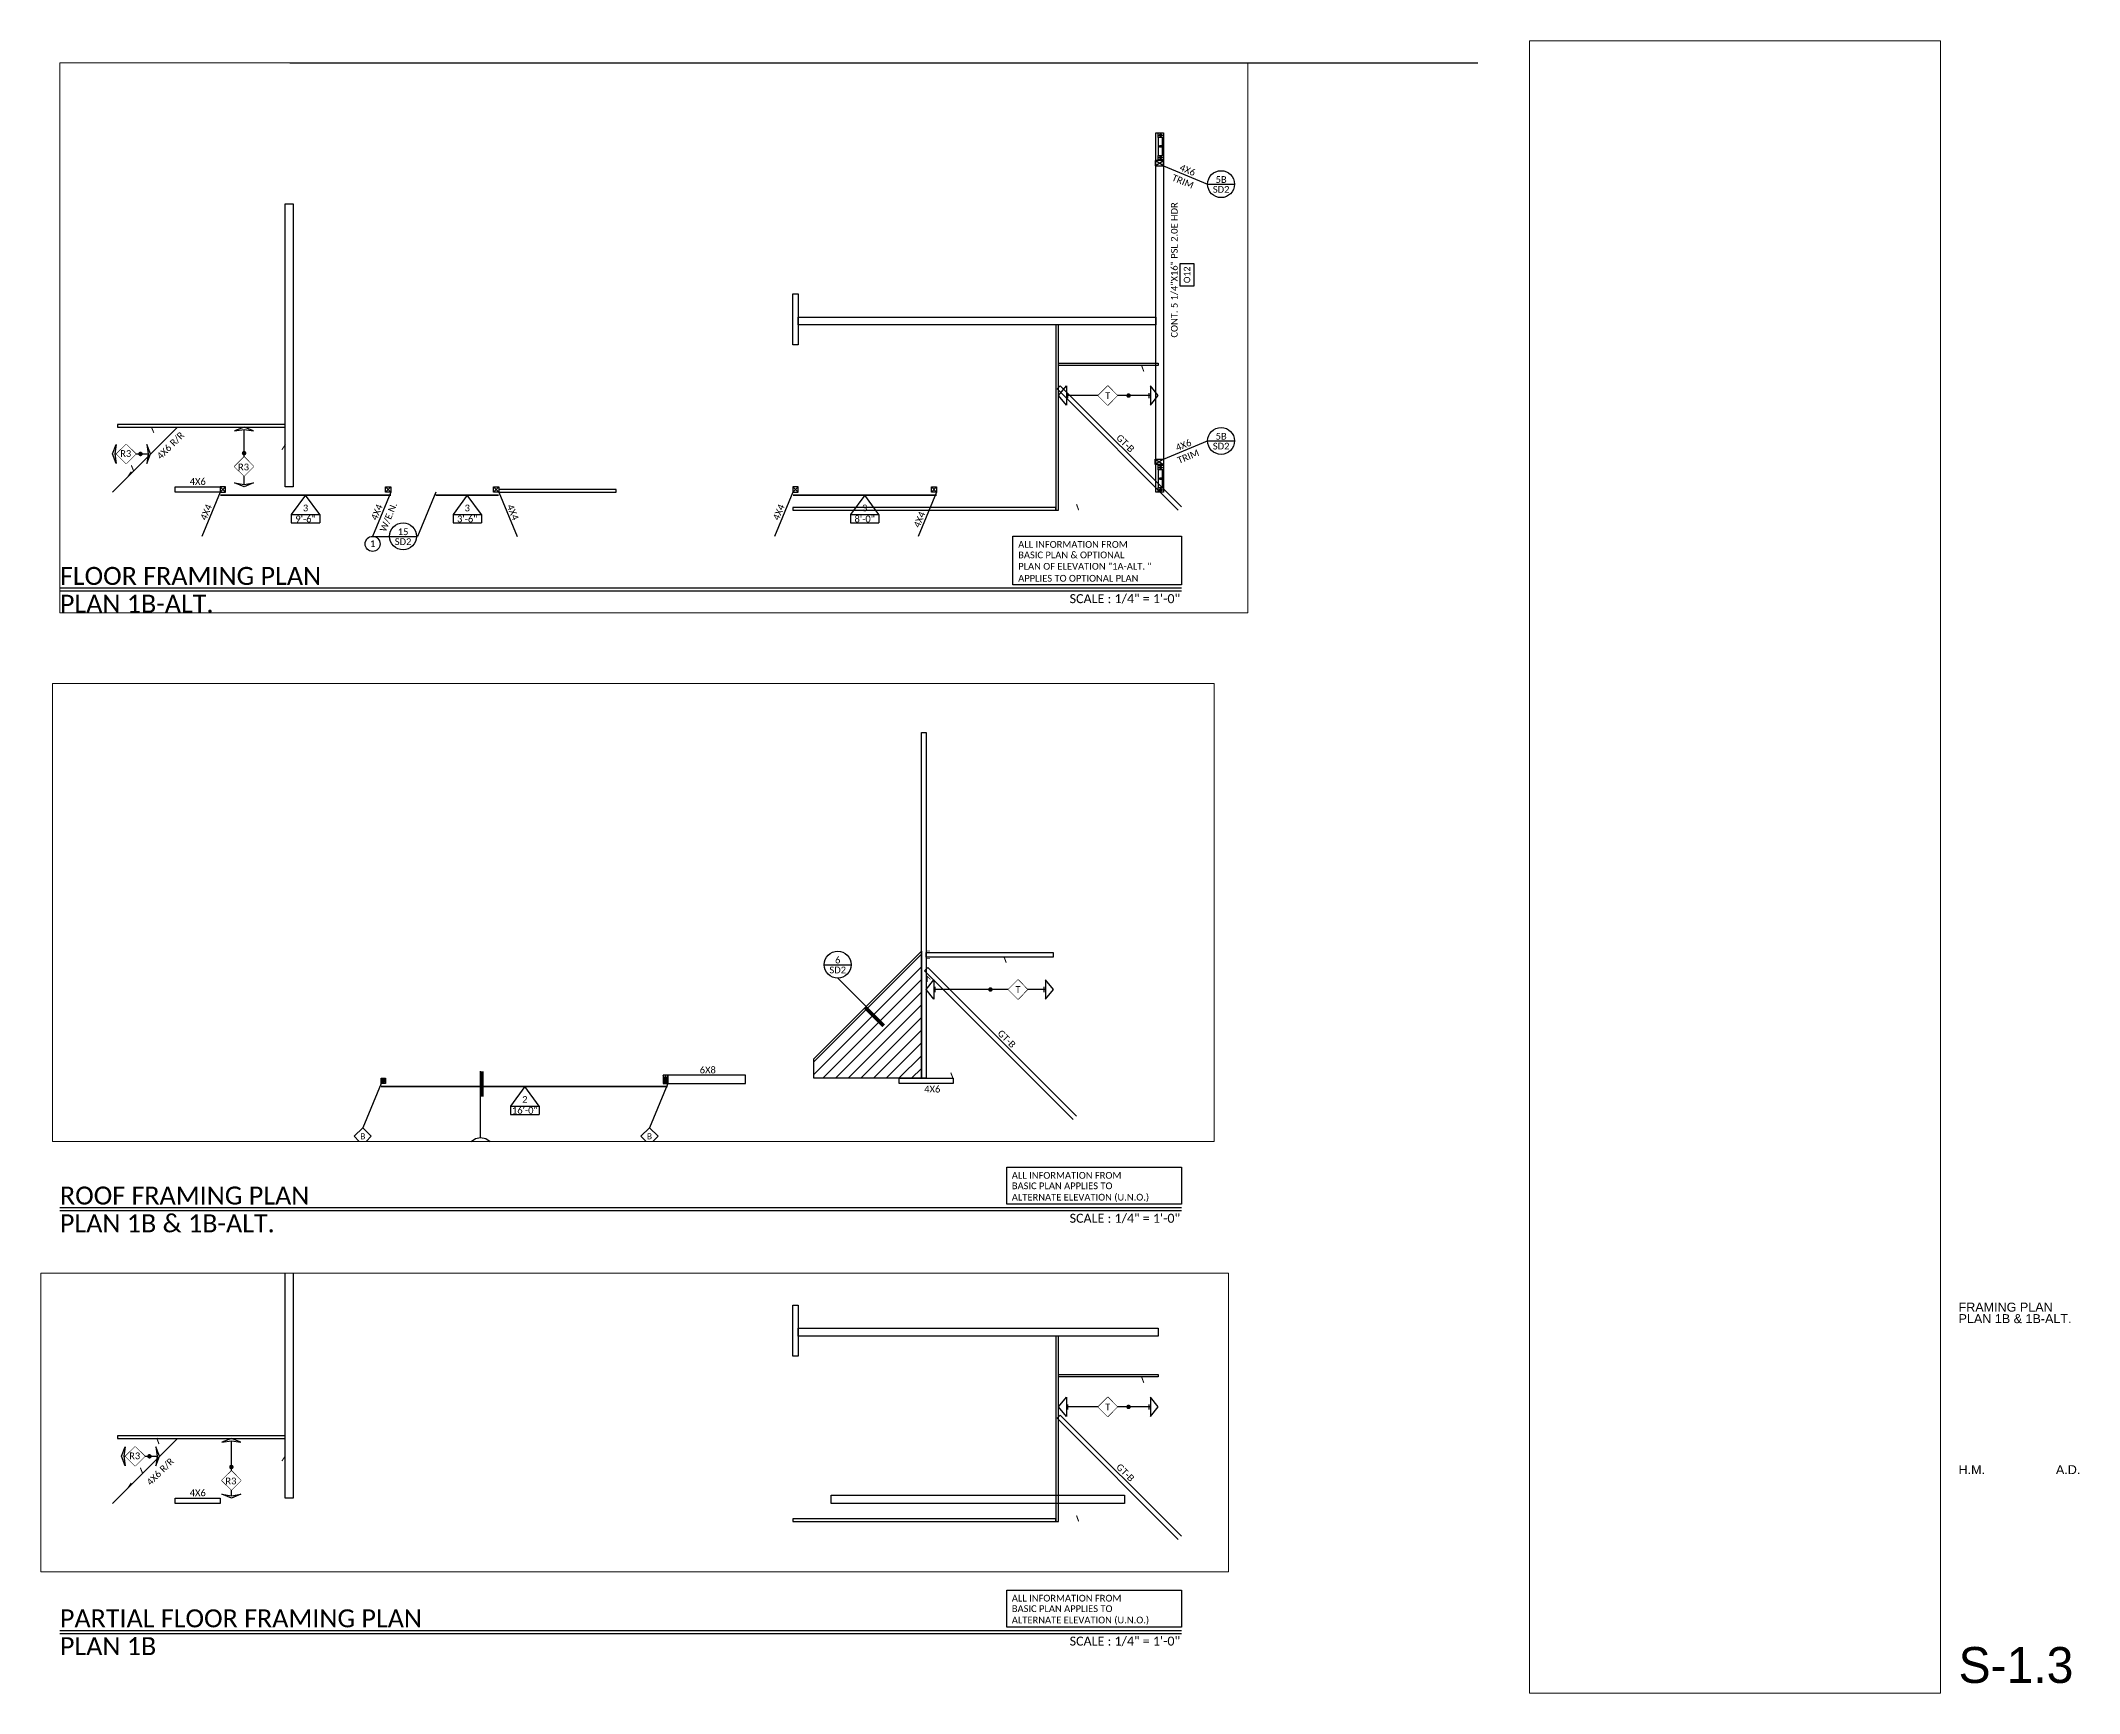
# Paper-space layout 'S-1.3' of a CAD drawing. Header units: inches. Extents: x 6.4 to 34.8, y 0.6 to 23.6.
# The model-space entities are those that its viewports show. They can reach past a viewport. Long polylines and large blocks are cut down to what shows.
import ezdxf
from ezdxf.enums import TextEntityAlignment as Align

# ---------------------------------------------------------------- set-up
doc = ezdxf.new("R2010")
doc.units = ezdxf.units.IN
doc.header["$LTSCALE"] = 24
doc.header["$MEASUREMENT"] = 0
doc.set_wipeout_variables(frame=1)
for name, pattern in [('DASHDOT2', [12.7, 6.35, -3.175, 0, -3.175]), ('DASHED', [0.75, 0.5, -0.25]), ('DASHED2', [0.375, 0.25, -0.125])]:
    doc.linetypes.add(name, pattern=pattern)
doc.layers.add('CORE_VIEWPORT', color=253, linetype='Continuous', plot=False)
for name, color, linetype in [('DE_DESCRIPTION_TITLE', 3, 'Continuous'), ('FRAME_BEAM', 5, 'Continuous'), ('FRAME_CALIF', 8, 'Continuous'), ('FRAME_DROP', 5, 'DASHED'), ('FRAME_HDR', 70, 'Continuous'), ('FRAME_POST', 4, 'Continuous'), ('FRAME_SWALL', 3, 'SWALL'), ('FRAME_SWTXT', 2, 'Continuous'), ('FRAME_TEXT', 2, 'Continuous')]:
    doc.layers.add(name, color=color, linetype=linetype)
doc.styles.add('A2', font='arial.ttf', dxfattribs={"width": 1.00018})
doc.styles.add('ARC-TEXT', font='CALIBRI.TTF', dxfattribs={"height": 4.5})
doc.styles.add('ARC-TITLE', font='CALIBRI.TTF')
doc.styles.add('shbd-text', font='GIL_____.TTF')
doc.linetypes.add('SWALL', pattern='A,0.25,0.25,["//",ARC-TEXT,S=0.015,R=0,X=0.01,Y=0.01],0.25', length=0.75)

# ---------------------------------------------------------------- blocks, each defined once
blk = doc.blocks.new('SHEET-NO.')
at = {"color": 2, "linetype": 'Continuous', "style": 'A2'}
for tag, p in [('SHT_NAME_1', (39.131, 5.877)), ('SHT_NAME_2', (39.131, 5.717)), ('SHT_NAME_3', (39.131, 5.557)), ('SHT_NAME_4', (39.131, 5.38)), ('SHT_NAME_5', (39.131, 5.204)), ('DESIGNED', (39.131, 3.608)), ('CHECKED', (40.381, 3.608))]:
    blk.add_attdef(tag, p, '', height=0.125, dxfattribs=at)
at = {"color": 3, "linetype": 'Continuous', "ltscale": 12, "style": 'shbd-text'}
blk.add_attdef('SHT-NO.', (39.131, 0.709), '', height=0.5, dxfattribs=at)
blk = doc.blocks.new('NOTE_ALT_ELV')
blk.add_lwpolyline([(-116.8, 26.8), (0, 26.8), (0, 2), (-116.8, 2)], close=True)
at = {"color": 0, "style": 'ARC-TEXT'}
for s, p in [('ALL INFORMATION FROM', (-113.4, 19.1)), ('BASIC PLAN APPLIES TO', (-113.4, 12.1)), ('ALTERNATE ELEVATION (U.N.O.)', (-113.4, 4.5))]:
    blk.add_text(s, height=4.5, dxfattribs=at).set_placement(p)
blk = doc.blocks.new('NOTE_ALT')
blk.add_lwpolyline([(-112.5, 34.5), (0, 34.5), (0, 2), (-112.5, 2)], close=True)
at = {"color": 0, "style": 'ARC-TEXT'}
for s, p in [('ALL INFORMATION FROM', (-109, 26.8)), ('BASIC PLAN & OPTIONAL', (-109, 19.8)), ('PLAN OF ELEVATION "1A-ALT. "', (-109, 12.2)), ('APPLIES TO OPTIONAL PLAN', (-109, 4.2))]:
    blk.add_text(s, height=4.5, dxfattribs=at).set_placement(p)
blk = doc.blocks.new('*U218')
at = {"color": 1}
blk.add_lwpolyline([(2.3, 3.4, 0.687, 0.687, 0), (0, 0, 0, 0, 0), (105.2, 21.4, 0.687, 0.687, 0), (102.9, 18, 0.687, 0.687, 0)], format="xyseb", dxfattribs=at)
blk = doc.blocks.new('*U135')
at = {"color": 1}
blk.add_lwpolyline([(-1.4, 3.9, 0.688, 0.688, 0), (0, 0, 0, 0, 0), (42.1, 96.5, 0.688, 0.688, 0), (43.5, 92.6, 0.688, 0.688, 0)], format="xyseb", dxfattribs=at)
blk = doc.blocks.new('*U136')
for p, q in [((6.1, -1.7), (6.1, 1.7)), ((60.4, -1.7), (60.4, 1.7)), ((61.3, 0), (5.2, 0))]:
    blk.add_line(p, q)
for points in [[(5.2, -6.4), (0, 0), (5.2, 6.4)], [(26.4, 0), (32.8, -6.4), (39.2, 0), (32.8, 6.4)], [(61.3, -6.4), (66.5, 0), (61.3, 6.4)]]:
    blk.add_lwpolyline(points, close=True)
at = {"style": 'ARC-TEXT', "width": 1.00018}
blk.add_attdef('FRM', text='', height=4.5, dxfattribs=at).set_placement((32.8, 0), align=Align.MIDDLE_CENTER)
blk.add_wipeout([(39.2, 0), (32.8, 6.4), (26.4, 0), (32.8, -6.4)])
at = {"color": 1, "const_width": 1.5}
blk.add_lwpolyline([(47.5, 0, 1), (46, 0, 1)], format="xyb", close=True, dxfattribs=at)
blk = doc.blocks.new('*U150')
at = {"color": 1}
blk.add_lwpolyline([(-1.5, 3.8, 0.687, 0.687, 0), (0, 0, 0, 0, 0), (34.1, 81, 0.687, 0.687, 0), (35.6, 77.2, 0.687, 0.687, 0)], format="xyseb", dxfattribs=at)
blk = doc.blocks.new('*U151')
for p, q in [((6.1, -1.7), (6.1, 1.7)), ((78.9, -1.7), (78.9, 1.7)), ((79.8, 0), (5.2, 0))]:
    blk.add_line(p, q)
for points in [[(5.2, -6.4), (0, 0), (5.2, 6.4)], [(55, 0), (61.4, -6.4), (67.7, 0), (61.4, 6.4)], [(79.8, -6.4), (85, 0), (79.8, 6.4)]]:
    blk.add_lwpolyline(points, close=True)
at = {"color": 1, "const_width": 1.5}
blk.add_lwpolyline([(43.7, 0, 1), (42.2, 0, 1)], format="xyb", close=True, dxfattribs=at)
at = {"style": 'ARC-TEXT', "width": 1.00018}
blk.add_attdef('FRM', text='', height=4.5, dxfattribs=at).set_placement((61.4, 0), align=Align.MIDDLE_CENTER)
blk.add_wipeout([(67.7, 0), (61.4, 6.4), (55, 0), (61.4, -6.4)])
blk = doc.blocks.new('TEC_DET')
blk.add_line((-9, 0), (9, 0))
blk.add_circle((0, 0), 9)
at = {"style": 'ARC-TEXT'}
for tag, p in [('NUM', (0, 3.1)), ('SHT', (0, -3.5))]:
    blk.add_attdef(tag, text='', height=4.5, dxfattribs=at).set_placement(p, align=Align.MIDDLE_CENTER)
blk = doc.blocks.new('*U145')
blk.add_line((36, 0), (-8.2, 0))
at = {"const_width": 2}
blk.add_lwpolyline([(8.8, 1), (-8.2, 1)], dxfattribs=at)
blk = doc.blocks.new('TEC_BM')
blk.add_lwpolyline([(-7.5, 4.5), (7.5, 4.5), (7.5, -4.5), (-7.5, -4.5), (-7.5, 4.5)])
at = {"style": 'ARC-TEXT', "width": 1.00018}
blk.add_attdef('BM', text='', height=4.27, dxfattribs=at).set_placement((0, 0), align=Align.MIDDLE_CENTER)
blk = doc.blocks.new('*U185')
for p, q in [((0, 5.5), (0, 0)), ((3.5, 5.5), (0, 5.5)), ((0, 0), (3.5, 0)), ((3.5, 0), (3.5, 5.5))]:
    blk.add_line(p, q)
at = {"color": 1}
for p, q in [((0, 5.5), (3.5, 0)), ((0, 0), (3.5, 5.5))]:
    blk.add_line(p, q, dxfattribs=at)
blk = doc.blocks.new('*U186')
for p, q in [((-3.5, 0), (-3.5, 5.5)), ((-3.5, 5.5), (0, 5.5)), ((0, 0), (-3.5, 0)), ((0, 5.5), (0, 0))]:
    blk.add_line(p, q)
at = {"color": 1}
for p, q in [((0, 5.5), (-3.5, 0)), ((0, 0), (-3.5, 5.5))]:
    blk.add_line(p, q, dxfattribs=at)
blk = doc.blocks.new('*U208')
for p, q in [((0, 3.5), (0, 0)), ((3.5, 3.5), (0, 3.5)), ((0, 0), (3.5, 0)), ((3.5, 0), (3.5, 3.5))]:
    blk.add_line(p, q)
at = {"color": 1}
for p, q in [((0, 3.5), (3.5, 0)), ((0, 0), (3.5, 3.5))]:
    blk.add_line(p, q, dxfattribs=at)
blk = doc.blocks.new('*U207')
for p, q in [((-3.5, 0), (-3.5, 3.5)), ((-3.5, 3.5), (0, 3.5)), ((0, 0), (-3.5, 0)), ((0, 3.5), (0, 0))]:
    blk.add_line(p, q)
at = {"color": 1}
for p, q in [((0, 3.5), (-3.5, 0)), ((0, 0), (-3.5, 3.5))]:
    blk.add_line(p, q, dxfattribs=at)
blk = doc.blocks.new('*U115')
for p, q in [((13, 9.5), (18.6, 9.5)), ((18.6, -9.5), (18.6, 9.5)), ((13, -9.5), (18.6, -9.5))]:
    blk.add_line(p, q)
at = {"flags": 128}
blk.add_lwpolyline([(13, -9.5), (13, 9.5), (0, 0)], close=True, dxfattribs=at)
at = {"style": 'ARC-TEXT'}
for tag, p in [('NUM', (8.6, 0)), ('LENGTH', (15.9, 0)), ('REF', (21.8, 0))]:
    blk.add_attdef(tag, text='', height=4.5, rotation=90, dxfattribs=at).set_placement(p, align=Align.MIDDLE_CENTER)
blk = doc.blocks.new('*U203')
for p, q in [((0, 3.5), (0, 0)), ((3.5, 3.5), (0, 3.5)), ((0, 0), (3.5, 0)), ((3.5, 0), (3.5, 3.5))]:
    blk.add_line(p, q)
at = {"color": 1}
for p, q in [((0, 3.5), (3.5, 0)), ((0, 0), (3.5, 3.5))]:
    blk.add_line(p, q, dxfattribs=at)
blk = doc.blocks.new('*U204')
for p, q in [((-3.5, 0), (-3.5, 3.5)), ((-3.5, 3.5), (0, 3.5)), ((0, 0), (-3.5, 0)), ((0, 3.5), (0, 0))]:
    blk.add_line(p, q)
at = {"color": 1}
for p, q in [((0, 3.5), (-3.5, 0)), ((0, 0), (-3.5, 3.5))]:
    blk.add_line(p, q, dxfattribs=at)
blk = doc.blocks.new('*U123')
for p, q in [((-3.5, 0), (-3.5, 3.5)), ((-3.5, 3.5), (0, 3.5)), ((0, 0), (-3.5, 0)), ((0, 3.5), (0, 0))]:
    blk.add_line(p, q)
at = {"color": 1}
for p, q in [((0, 3.5), (-3.5, 0)), ((0, 0), (-3.5, 3.5))]:
    blk.add_line(p, q, dxfattribs=at)
blk = doc.blocks.new('TEC_KNOTE')
blk.add_circle((0, 0), 5)
at = {"style": 'ARC-TEXT', "width": 1.00018}
blk.add_attdef('NOTE', text='', height=4.5, dxfattribs=at).set_placement((0.1, 0.2), align=Align.MIDDLE_CENTER)
blk = doc.blocks.new('*U217')
blk.add_line((38.4, 0), (1.6, 0))
for points in [[(2.6, 6.4), (2.6, 6.4), (0, 0), (2.6, -6.4), (2.6, -6.4), (1.6, 0), (2.6, 6.4)], [(21.8, 0), (28.1, -6.4), (34.5, 0), (28.1, 6.4)]]:
    blk.add_lwpolyline(points, close=True)
at = {"style": 'ARC-TEXT', "width": 1.00018}
blk.add_attdef('FRM', text='', height=4.5, rotation=180, dxfattribs=at).set_placement((28.5, -0.3), align=Align.MIDDLE_CENTER)
blk.add_wipeout([(34.5, 0), (28.1, 6.4), (21.8, 0), (28.1, -6.4)])
at = {"color": 1, "const_width": 1.5}
blk.add_lwpolyline([(19.9, 0, 1), (18.4, 0, 1)], format="xyb", close=True, dxfattribs=at)
blk.add_lwpolyline([(37.4, 6.4), (37.4, 6.4), (40, 0), (37.4, -6.4), (37.4, -6.4), (38.4, 0), (37.4, 6.4)], close=True)
blk = doc.blocks.new('*U216')
blk.add_line((38.4, 0), (1.6, 0))
for points in [[(2.6, 6.4), (2.6, 6.4), (0, 0), (2.6, -6.4), (2.6, -6.4), (1.6, 0), (2.6, 6.4)], [(20, 0), (26.4, -6.4), (32.7, 0), (26.4, 6.4)]]:
    blk.add_lwpolyline(points, close=True)
at = {"style": 'ARC-TEXT', "width": 1.00018}
blk.add_attdef('FRM', text='', height=4.5, rotation=180, dxfattribs=at).set_placement((26.7, -0.3), align=Align.MIDDLE_CENTER)
blk.add_wipeout([(32.7, 0), (26.4, 6.4), (20, 0), (26.4, -6.4)])
at = {"color": 1, "const_width": 1.5}
blk.add_lwpolyline([(18.2, 0, 1), (16.7, 0, 1)], format="xyb", close=True, dxfattribs=at)
blk.add_lwpolyline([(37.4, 6.4), (37.4, 6.4), (40, 0), (37.4, -6.4), (37.4, -6.4), (38.4, 0), (37.4, 6.4)], close=True)
blk = doc.blocks.new('*U219')
blk.add_line((23.9, 0), (1.6, 0))
for points in [[(2.6, 6.4), (2.6, 6.4), (0, 0), (2.6, -6.4), (2.6, -6.4), (1.6, 0), (2.6, 6.4)], [(9.9, 0), (16.3, -6.4), (22.7, 0), (16.3, 6.4)]]:
    blk.add_lwpolyline(points, close=True)
at = {"style": 'ARC-TEXT', "width": 1.00018}
blk.add_attdef('FRM', text='', height=4.5, rotation=180, dxfattribs=at).set_placement((16.6, -0.3), align=Align.MIDDLE_CENTER)
blk.add_wipeout([(22.7, 0), (16.3, 6.4), (9.9, 0), (16.3, -6.4)])
at = {"color": 1, "const_width": 1.5}
blk.add_lwpolyline([(7.5, 0, 1), (6, 0, 1)], format="xyb", close=True, dxfattribs=at)
blk.add_lwpolyline([(22.9, 6.4), (22.9, 6.4), (25.5, 0), (22.9, -6.4), (22.9, -6.4), (23.9, 0), (22.9, 6.4)], close=True)
blk = doc.blocks.new('*U220')
at = {"color": 1}
blk.add_lwpolyline([(-1.5, 3.8, 0.688, 0.688, 0), (0, 0, 0, 0, 0), (11.9, 29.4, 0.688, 0.688, 0), (13.5, 25.5, 0.688, 0.688, 0)], format="xyseb", dxfattribs=at)
blk = doc.blocks.new('*U221')
at = {"color": 1}
blk.add_lwpolyline([(-1.5, 3.8, 0.688, 0.688, 0), (0, 0, 0, 0, 0), (9.5, 23.4, 0.688, 0.688, 0), (11, 19.5, 0.688, 0.688, 0)], format="xyseb", dxfattribs=at)
blk = doc.blocks.new('*U172')
for p, q in [((-1.5, 5.5), (-3, 5.5)), ((-3, 5.5), (-3, 0)), ((-3, 0), (-1.5, 0)), ((0, 5.5), (-1.5, 5.5)), ((-1.5, 0), (-1.5, 5.5)), ((-1.5, 5.5), (-1.5, 0)), ((-1.5, 0), (0, 0)), ((0, 0), (0, 5.5))]:
    blk.add_line(p, q)
at = {"color": 1}
for p, q in [((-1.5, 0), (-3, 5.5)), ((-1.5, 5.5), (-3, 0)), ((0, 0), (-1.5, 5.5)), ((0, 5.5), (-1.5, 0))]:
    blk.add_line(p, q, dxfattribs=at)
blk = doc.blocks.new('TEC_HD_R')
blk.add_lwpolyline([(0, -5.7), (5.7, 0), (0, 5.7), (-5.7, 0), (0, -5.7)])
at = {"style": 'ARC-TEXT'}
blk.add_attdef('HD', text='', height=4, dxfattribs=at).set_placement((0, 0), align=Align.MIDDLE_CENTER)
blk = doc.blocks.new('*U113')
for p, q in [((0, 3.5), (1.5, 3.5)), ((0, 0), (0, 3.5)), ((1.5, 0), (0, 0)), ((1.5, 3.5), (3, 3.5)), ((1.5, 0), (1.5, 3.5)), ((1.5, 3.5), (1.5, 0)), ((3, 0), (1.5, 0)), ((3, 3.5), (3, 0))]:
    blk.add_line(p, q)
at = {"color": 1}
for p, q in [((0, 0), (1.5, 3.5)), ((0, 3.5), (1.5, 0)), ((1.5, 0), (3, 3.5)), ((1.5, 3.5), (3, 0))]:
    blk.add_line(p, q, dxfattribs=at)
blk = doc.blocks.new('*U132')
at = {"color": 3, "linetype": 'Continuous'}
for p, q in [((0, -3.5), (0, 0)), ((0, 0), (3, 0)), ((3, 0), (15, 0)), ((15, 0), (18, 0)), ((18, 0), (18, -3.5)), ((3, -3.5), (0, -3.5)), ((3, -0.8), (15, -0.8)), ((3, -3.5), (15, -3.5)), ((18, -3.5), (15, -3.5))]:
    blk.add_line(p, q, dxfattribs=at)
at = {"color": 3, "linetype": 'DASHED2', "ltscale": 3}
for p, q in [((3, 0), (3, -3.5)), ((15, -3.5), (15, 0))]:
    blk.add_line(p, q, dxfattribs=at)
at = {"color": 1, "linetype": 'DASHDOT2'}
for p, q in [((1.2, -1.7), (0.7, -1.7)), ((1.6, -1.7), (1.4, -1.7)), ((1.5, -1.4), (1.5, -0.4)), ((1.5, -1.9), (1.5, -1.6)), ((1.5, -3), (1.5, -2)), ((2.3, -1.7), (1.8, -1.7)), ((8.7, -1.7), (8.2, -1.7)), ((9.1, -1.7), (8.9, -1.7)), ((9, -1.4), (9, -0.4)), ((9, -1.9), (9, -1.6)), ((9, -3), (9, -2)), ((9.8, -1.7), (9.3, -1.7)), ((16.2, -1.7), (15.7, -1.7)), ((16.6, -1.7), (16.4, -1.7)), ((16.5, -1.4), (16.5, -0.4)), ((16.5, -1.9), (16.5, -1.6)), ((16.5, -3), (16.5, -2)), ((17.3, -1.7), (16.8, -1.7))]:
    blk.add_line(p, q, dxfattribs=at)
at = {"color": 1}
for p, q in [((1.1, -1.3), (1.1, -2.3)), ((1.9, -2.3), (1.9, -1.3)), ((8.6, -1.3), (8.6, -2.3)), ((9.4, -2.3), (9.4, -1.3)), ((16.1, -1.3), (16.1, -2.3)), ((16.9, -2.3), (16.9, -1.3))]:
    blk.add_line(p, q, dxfattribs=at)
for centre, start, end in [((1.5, -1.3), 0, 180), ((1.5, -2.3), 180, 0), ((9, -1.3), 0, 180), ((9, -2.3), 180, 0), ((16.5, -1.3), 0, 180), ((16.5, -2.3), 180, 0)]:
    blk.add_arc(centre, 0.383, start, end, dxfattribs=at)

msp = doc.modelspace()

# ---------------------------------------------------------------- hatches: boundary and pattern name
at = {"layer": 'FRAME_CALIF'}
h = msp.add_hatch(dxfattribs=at)
h.set_pattern_fill('ANSI31', color=256, scale=48, style=2)
h.paths.add_polyline_path([(5020.02296, 2459.31243), (4948.0039, 2459.31243), (4948.0039, 2472.31243), (5020.02296, 2544.33149)])

# ---------------------------------------------------------------- linework, layer by layer
at = {"layer": 'FRAME_BEAM'}
for points in [[(4595.0039, 1912.81243), (4595.0039, 2101.81243), (4600.2539, 2101.81243), (4600.2539, 1912.81243), (4595.0039, 1912.81243)], [(5556.60746, 1912.81243), (5556.60746, 2101.81243), (5561.85746, 2101.81243), (5561.85746, 1912.81243), (5556.60746, 1912.81243)], [(4937.5039, 2026.31243), (5178.0039, 2026.31243), (5178.0039, 2021.06243), (4937.5039, 2021.06243), (4937.5039, 2026.31243)], [(5899.10746, 2026.31243), (6137.98246, 2026.31243), (6137.98246, 2021.06243), (5899.10746, 2021.06243), (5899.10746, 2026.31243)]]:
    msp.add_lwpolyline(points, dxfattribs=at)
at = {"layer": 'FRAME_CALIF'}
msp.add_lwpolyline([(5020.02296, 2459.31243), (4948.0039, 2459.31243), (4948.0039, 2472.31243), (5020.02296, 2544.33149), (5020.02296, 2459.31243)], close=True, dxfattribs=at)
at = {"layer": 'FRAME_DROP', "linetype": 'DASHED2'}
for points in [[(4937.5039, 2041.81243), (4937.5039, 2007.81243), (4934.0039, 2007.81243), (4934.0039, 2041.81243), (4937.5039, 2041.81243)], [(5899.10746, 2041.81243), (5899.10746, 2007.81243), (5895.60746, 2007.81243), (5895.60746, 2041.81243), (5899.10746, 2041.81243)], [(4959.5039, 1914.81243), (5155.5039, 1914.81243), (5155.5039, 1909.31243), (4959.5039, 1909.31243), (4959.5039, 1914.81243)]]:
    msp.add_lwpolyline(points, dxfattribs=at)
at = {"layer": 'FRAME_HDR'}
for points in [[(5023.02296, 2690.31243), (5023.02296, 2459.31243), (5020.02296, 2459.31243), (5020.02296, 2690.31243), (5023.02296, 2690.31243)], [(5121.3127, 2431.88232), (5021.9623, 2531.23272), (5024.08362, 2533.35404)], [(5108.0039, 2540.31243), (5023.02296, 2540.31243), (5023.02296, 2543.31243), (5108.0039, 2543.31243), (5108.0039, 2540.31243)], [(5024.08362, 2533.35404), (5123.43402, 2434.00364)], [(5178.0039, 1993.81243), (5111.5039, 1993.81243), (5111.5039, 1995.56243), (5178.0039, 1995.56243), (5178.0039, 1993.81243)], [(6139.60746, 1993.81243), (6073.10746, 1993.81243), (6073.10746, 1995.56243), (6139.60746, 1995.56243), (6139.60746, 1993.81243)], [(6152.98614, 1897.31243), (6072.0468, 1978.25177), (6074.16812, 1980.37309)], [(6074.16812, 1980.37309), (6155.10746, 1899.43375)], [(5191.38258, 1885.31243), (5110.44324, 1966.25177), (5112.56456, 1968.37309)], [(5112.56456, 1968.37309), (5193.5039, 1887.43375)], [(4483.0039, 1952.81243), (4595.0039, 1952.81243), (4595.0039, 1954.56243), (4483.0039, 1954.56243), (4483.0039, 1952.81243)], [(5444.60746, 1952.81243), (5556.60746, 1952.81243), (5556.60746, 1954.56243), (5444.60746, 1954.56243), (5444.60746, 1952.81243)], [(5699.12218, 1909.31243), (5777.60746, 1909.31243), (5777.60746, 1911.06243), (5699.12218, 1911.06243), (5699.12218, 1909.31243)], [(4934.0039, 1897.31243), (5109.7539, 1897.31243), (5109.7539, 1899.06243), (4934.0039, 1899.06243), (4934.0039, 1897.31243)], [(5895.60746, 1897.31243), (6071.35746, 1897.31243), (6071.35746, 1899.06243), (5895.60746, 1899.06243), (5895.60746, 1897.31243)]]:
    msp.add_lwpolyline(points, dxfattribs=at)
at = {"layer": 'FRAME_HDR', "linetype": 'DASHED2'}
for points in [[(4850.5039, 2455.81243), (4902.50391, 2455.81243), (4902.50391, 2461.31243), (4850.5039, 2461.31243), (4850.5039, 2455.81243)], [(5005.0039, 2459.31243), (5041.0039, 2459.31243), (5041.0039, 2455.81243), (5005.0039, 2455.81243), (5005.0039, 2459.31243)], [(4521.5039, 1912.81243), (4551.5039, 1912.81243), (4551.5039, 1909.31243), (4521.5039, 1909.31243), (4521.5039, 1912.81243)], [(5483.10746, 1912.81243), (5513.10746, 1912.81243), (5513.10746, 1909.31243), (5483.10746, 1909.31243), (5483.10746, 1912.81243)]]:
    msp.add_lwpolyline(points, dxfattribs=at)
at = {"layer": 'FRAME_SWALL', "linetype": 'DASHED2', "const_width": 1}
for points in [[(4659.0039, 2453.81243), (4850.5039, 2453.81243)], [(5513.10746, 1907.31243), (5627.12218, 1907.31243)], [(5657.12218, 1907.31243), (5699.12218, 1907.31243)], [(5895.60746, 1907.31243), (5991.60746, 1907.31243)]]:
    msp.add_lwpolyline(points, dxfattribs=at)
at = {"layer": 'FRAME_TEXT'}
for p, q in [((4659.0039, 2455.81243), (4646.75803, 2426.24829)), ((4850.5039, 2455.81243), (4838.25803, 2426.24829)), ((6143.10746, 2127.31243), (6172.6716, 2115.06656)), ((6143.10746, 1931.31243), (6172.6716, 1943.5583)), ((5513.10746, 1909.31243), (5500.86159, 1879.74829)), ((5627.12218, 1909.31243), (5614.87631, 1879.74829)), ((5657.12218, 1909.31243), (5644.87631, 1879.74829)), ((5699.12218, 1909.31243), (5711.36805, 1879.74829)), ((5895.60746, 1909.31243), (5883.36159, 1879.74829)), ((5895.60746, 1912.81243), (5895.60746, 1909.31243)), ((5991.60746, 1909.31243), (5979.36159, 1879.74829)), ((5614.87631, 1879.74829), (5644.87631, 1879.74829))]:
    msp.add_line(p, q, dxfattribs=at)
at = {"layer": 'FRAME_TEXT', "const_width": 0.5}
for points in [[(5025.52296, 2544.31243), (5023.02296, 2544.31243), (5023.02296, 2539.31243), (5025.52296, 2539.31243)], [(5023.92259, 2523.61), (5023.92259, 2527.41248), (5025.87763, 2525.45744)]]:
    msp.add_lwpolyline(points, dxfattribs=at)

# ---------------------------------------------------------------- block references
at = {"layer": 'FRAME_POST'}
for name, p in [('*U113', (4659.0039, 2455.81243)), ('*U172', (4850.5039, 2455.81243)), ('*U203', (5513.10746, 1909.31243)), ('*U204', (5699.12218, 1909.31243)), ('*U208', (5895.60746, 1909.31243)), ('*U207', (5991.60746, 1909.31243))]:
    msp.add_blockref(name, p, dxfattribs=at)
for name, p, rotation in [('*U185', (6143.10746, 2127.31243), 90), ('*U186', (6143.10746, 1931.31243), 89.99999999998515), ('*U123', (5627.12218, 1909.31243), 359.9999999963471)]:
    msp.add_blockref(name, p, dxfattribs=dict(at, rotation=rotation))
at = {"layer": 'FRAME_SWALL', "rotation": 270}
for p in [(6143.10746, 2149.31243), (6143.10746, 1927.31243)]:
    msp.add_blockref('*U132', p, dxfattribs=at)
at = {"layer": 'FRAME_SWTXT'}
for p, rotation, values in [((4755.0039, 2453.81243), 270, {'NUM': '2', 'LENGTH': '16\'-0"'}), ((5570.11482, 1907.31243), 270, {'NUM': '3', 'LENGTH': '9\'-6"'}), ((5678.12218, 1907.31243), 270.0000000000019, {'NUM': '3', 'LENGTH': '3\'-6"'}), ((5943.60746, 1907.31243), 270, {'NUM': '3', 'LENGTH': '8\'-0"'})]:
    msp.add_blockref('*U115', p, dxfattribs=dict(at, rotation=rotation)).add_auto_attribs(values)
at = {"layer": 'FRAME_TEXT'}
for name, p, values in [('TEC_DET', (4963.99063, 2535.21527), {'NUM': '6', 'SHT': 'SD2'}), ('TEC_HD_R', (4646.75803, 2420.59143), {'HD': 'B'}), ('TEC_HD_R', (4838.25803, 2420.59143), {'HD': 'B'}), ('TEC_DET', (4725.50009, 2410.81243), {'NUM': '1', 'SHT': 'SD2'}), ('TEC_DET', (6181.6716, 2115.06656), {'NUM': '5B', 'SHT': 'SD2'}), ('TEC_DET', (6181.6716, 1943.5583), {'NUM': '5B', 'SHT': 'SD2'}), ('TEC_KNOTE', (5614.87631, 1874.74829), {'NOTE': '1'}), ('TEC_DET', (5635.2537, 1879.74829), {'NUM': '15', 'SHT': 'SD2'})]:
    msp.add_blockref(name, p, dxfattribs=at).add_auto_attribs(values)
for name, p in [('*U150', (5041.0039, 2459.31243)), ('*U135', (5124.89542, 1897.31243)), ('*U135', (6086.49897, 1897.31243)), ('*U218', (4489.78226, 1919.59079)), ('*U218', (5451.38582, 1919.59079))]:
    msp.add_blockref(name, p, dxfattribs=at)
for p, rotation in [((4989.44647, 2500.75943), 134.9999999999992), ((4725.50009, 2455.81243), 270)]:
    msp.add_blockref('*U145', p, dxfattribs=dict(at, rotation=rotation))
at = {"layer": 'FRAME_TEXT', "rotation": 90}
msp.add_blockref('TEC_BM', (6158.87011, 2054.49992), dxfattribs=at).add_auto_attribs({'BM': 'O12'})

# ---------------------------------------------------------------- texts
at = {"layer": 'FRAME_TEXT', "style": 'ARC-TEXT'}
for s, rotation, p in [('GT-B', 315, (5074.32409, 2483.11357)), ('4X6', 337.5, (6157.88953, 2121.1895)), ('TRIM', 337.5, (6154.73239, 2113.56749)), ('CONT. 5 1/4"X16" PSL 2.0E HDR', 90, (6153.98697, 2057.75283)), ('GT-B', 315, (6115.16812, 1939.37309)), ('GT-B', 315, (5153.56456, 1927.37309)), ('4X6', 22.5, (6157.88953, 1937.43537)), ('TRIM', 22.5, (6161.04667, 1929.81336)), ('4X6', 360, (4536.5039, 1912.81243)), ('4X6', 360, (5498.10746, 1912.81243)), ('4X4', 67.5, (5506.98452, 1894.53036)), ('4X4', 67.5, (5620.99924, 1894.53036)), ('W/E.N.', 67.5, (5628.81601, 1891.29255)), ('4X4', 292.5, (5705.25968, 1894.49518)), ('4X4', 67.5, (5889.48452, 1894.53036)), ('4X4', 67.5, (5983.44865, 1889.61531))]:
    msp.add_text(s, height=4.5, rotation=rotation, dxfattribs=at).set_placement(p, align=Align.BOTTOM_CENTER)
for s, p in [(' 6X8', (4876.41733, 2461.31243)), ('4X6', (5027.15367, 2448.49619))]:
    msp.add_text(s, height=4.5, dxfattribs=at).set_placement(p, align=Align.BOTTOM_CENTER)

# ---------------------------------------------------------------- next in the draw order: block references
at = {"layer": 'FRAME_TEXT'}
for name, p in [('*U151', (5023.02296, 2518.65455)), ('*U136', (5111.5039, 1973.822)), ('*U136', (6073.10746, 1973.822))]:
    msp.add_blockref(name, p, dxfattribs=at).add_auto_attribs({'FRM': 'T'})
at = {"layer": 'FRAME_TEXT', "rotation": 179.9999999963484}
for p in [(4511.0039, 1940.81243), (5466.60746, 1934.81243)]:
    msp.add_blockref('*U219', p, dxfattribs=at).add_auto_attribs({'FRM': 'R3'})
at = {"layer": 'FRAME_TEXT'}
ref = msp.add_blockref('*U217', (4558.99569, 1952.81243), dxfattribs=dict(at, rotation=269.9999999963484))
ref.add_attrib('FRM', 'R3', dxfattribs={"layer": '0', "height": 4.5, "style": 'ARC-TEXT', "width": 1.00018}).set_placement((4558.64777, 1924.31726), align=Align.MIDDLE_CENTER)
ref = msp.add_blockref('*U216', (5529.0413, 1952.81243), dxfattribs=dict(at, rotation=269.9999999963484))
ref.add_attrib('FRM', 'R3', dxfattribs={"layer": '0', "height": 4.5, "style": 'ARC-TEXT', "width": 1.00018}).set_placement((5528.69339, 1926.10056), align=Align.MIDDLE_CENTER)

# ---------------------------------------------------------------- next in the draw order: linework, layer by layer
at = {"layer": 'FRAME_DROP'}
msp.add_lwpolyline([(6143.10746, 2149.31243), (6143.10746, 1909.31243), (6137.98246, 1909.31243), (6137.98246, 2149.31243), (6143.10746, 2149.31243)], dxfattribs=at)
at = {"layer": 'FRAME_HDR'}
for p, q in [((4479.5039, 1909.31243), (4523.0039, 1952.81243)), ((5441.10746, 1909.31243), (5484.60746, 1952.81243))]:
    msp.add_line(p, q, dxfattribs=at)
for points in [[(5111.5039, 1897.31243), (5111.5039, 2021.06243), (5109.7539, 2021.06243), (5109.7539, 1897.31243), (5111.5039, 1897.31243)], [(6073.10746, 1897.31243), (6073.10746, 2021.06243), (6071.35746, 2021.06243), (6071.35746, 1897.31243), (6073.10746, 1897.31243)]]:
    msp.add_lwpolyline(points, dxfattribs=at)

# ---------------------------------------------------------------- next in the draw order: block references
at = {"layer": 'FRAME_TEXT'}
for name, p in [('*U221', (4499.64876, 1929.45729)), ('*U220', (5455.25231, 1923.45729))]:
    msp.add_blockref(name, p, dxfattribs=at)

# ---------------------------------------------------------------- next in the draw order: texts
at = {"layer": 'FRAME_TEXT', "style": 'ARC-TEXT'}
for p in [(5482.40151, 1937.91449), (4513.96726, 1928.04017)]:
    msp.add_text('4X6 R/R', height=4.5, rotation=45, dxfattribs=at).set_placement(p, align=Align.BOTTOM_CENTER)

psp = doc.layouts.new('S-1.3')

# ---------------------------------------------------------------- linework, layer by layer
at = {"layer": 'DE_DESCRIPTION_TITLE', "color": 6}
for p, q in [((6.711, 15.95), (22.316, 15.95)), ((6.711, 7.326), (22.316, 7.326)), ((6.711, 1.441), (22.316, 1.441))]:
    psp.add_line(p, q, dxfattribs=at)
at = {"layer": 'DE_DESCRIPTION_TITLE', "color": 1}
for p, q in [((6.711, 15.909), (22.316, 15.909)), ((6.711, 7.284), (22.316, 7.284)), ((6.711, 1.399), (22.316, 1.399))]:
    psp.add_line(p, q, dxfattribs=at)
at = {"layer": 'FRAME_TEXT'}
psp.add_lwpolyline([(9.911, 23.258), (26.441, 23.258)], dxfattribs=at)

# ---------------------------------------------------------------- block references
ref = psp.add_blockref('SHEET-NO.', (0, 0))
ref.add_attrib('SHT-NO.', 'S-1.3', (33.131, 0.709), dxfattribs={"color": 3, "linetype": 'Continuous', "ltscale": 12, "height": 0.5, "style": 'shbd-text'})
ref.add_attrib('SHT_NAME_1', 'FRAMING PLAN', (33.131, 5.877), dxfattribs={"color": 2, "linetype": 'Continuous', "height": 0.125, "style": 'A2'})
ref.add_attrib('SHT_NAME_2', 'PLAN 1B & 1B-ALT.', (33.131, 5.717), dxfattribs={"color": 2, "linetype": 'Continuous', "height": 0.125, "style": 'A2'})
ref.add_attrib('DESIGNED', 'H.M.', (33.131, 3.615), dxfattribs={"color": 2, "linetype": 'Continuous', "height": 0.125, "style": 'A2'})
ref.add_attrib('CHECKED', 'A.D.', (34.486, 3.615), dxfattribs={"color": 2, "linetype": 'Continuous', "height": 0.125, "style": 'A2'})
at = {"layer": 'DE_DESCRIPTION_TITLE', "xscale": 0.02083333333333333, "yscale": 0.02083333333333333, "zscale": 0.02083333333333333}
for name, p in [('NOTE_ALT', (22.316, 15.95)), ('NOTE_ALT_ELV', (22.319, 7.329)), ('NOTE_ALT_ELV', (22.319, 1.444))]:
    psp.add_blockref(name, p, dxfattribs=at)

# ---------------------------------------------------------------- texts
at = {"layer": 'DE_DESCRIPTION_TITLE', "style": 'ARC-TITLE', "width": 1.00018}
for s, height, p in [('FLOOR FRAMING PLAN', 0.25, (6.711, 15.992)), ('PLAN 1B-ALT.', 0.25, (6.711, 15.605)), ('SCALE : 1/4" = 1\'-0"', 0.125, (20.761, 15.738)), ('ROOF FRAMING PLAN', 0.25, (6.711, 7.368)), ('PLAN 1B & 1B-ALT. ', 0.25, (6.711, 6.981)), ('SCALE : 1/4" = 1\'-0"', 0.125, (20.761, 7.114)), ('PARTIAL FLOOR FRAMING PLAN', 0.25, (6.711, 1.483)), ('PLAN 1B', 0.25, (6.711, 1.096)), ('SCALE : 1/4" = 1\'-0"', 0.125, (20.761, 1.229))]:
    psp.add_text(s, height=height, dxfattribs=at).set_placement(p)

# ---------------------------------------------------------------- viewports
at = {"layer": 'CORE_VIEWPORT'}
psp.add_viewport(center=(30.02, 12.066), size=(5.717, 23), view_center_point=(1893.52234, 2337.23712), view_height=1104, dxfattribs=at)
for center, size, view_center_point, view_height, status in [((14.977, 19.432), (16.532, 7.65314), (5802.84618, 2012.45172), 367.3509212, 5), ((14.688, 11.433), (16.166, 6.37198), (4827.39417, 2570.12695), 305.8549265, 3), ((14.709, 4.334), (16.53, 4.15576), (4828.38398, 1963.39672), 199.4766572, 4)]:
    psp.add_viewport(center=center, size=size, view_center_point=view_center_point, view_height=view_height, status=status, dxfattribs=at)

doc.saveas('drawing.dxf')
